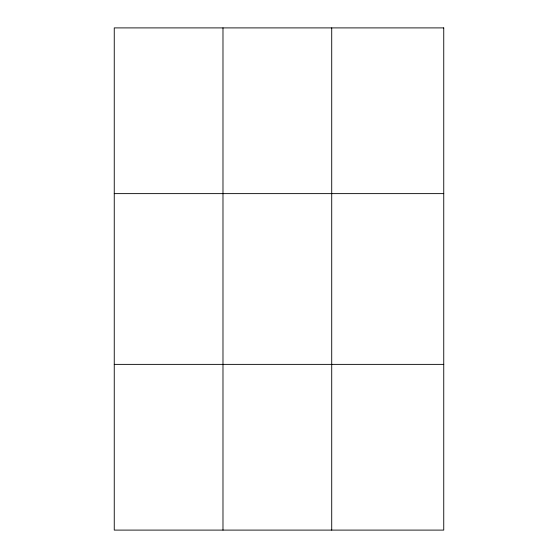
<?xml version="1.0" encoding="UTF-8"?>
<svg xmlns="http://www.w3.org/2000/svg" width="558" height="558" viewBox="0 0 558 558"><rect width="100%" height="100%" fill="white"/><g stroke="black" fill="none" stroke-linecap="round" stroke-linejoin="round"><path stroke-width="0.84" d="M222.984 530.1L222.984 27.9M331.717 530.1L331.717 27.9M114.257 193.626L443.743 193.626M114.257 364.374L443.743 364.374M443.743 27.9L443.743 530.1L114.257 530.1L114.257 27.9L443.743 27.9"/></g></svg>
